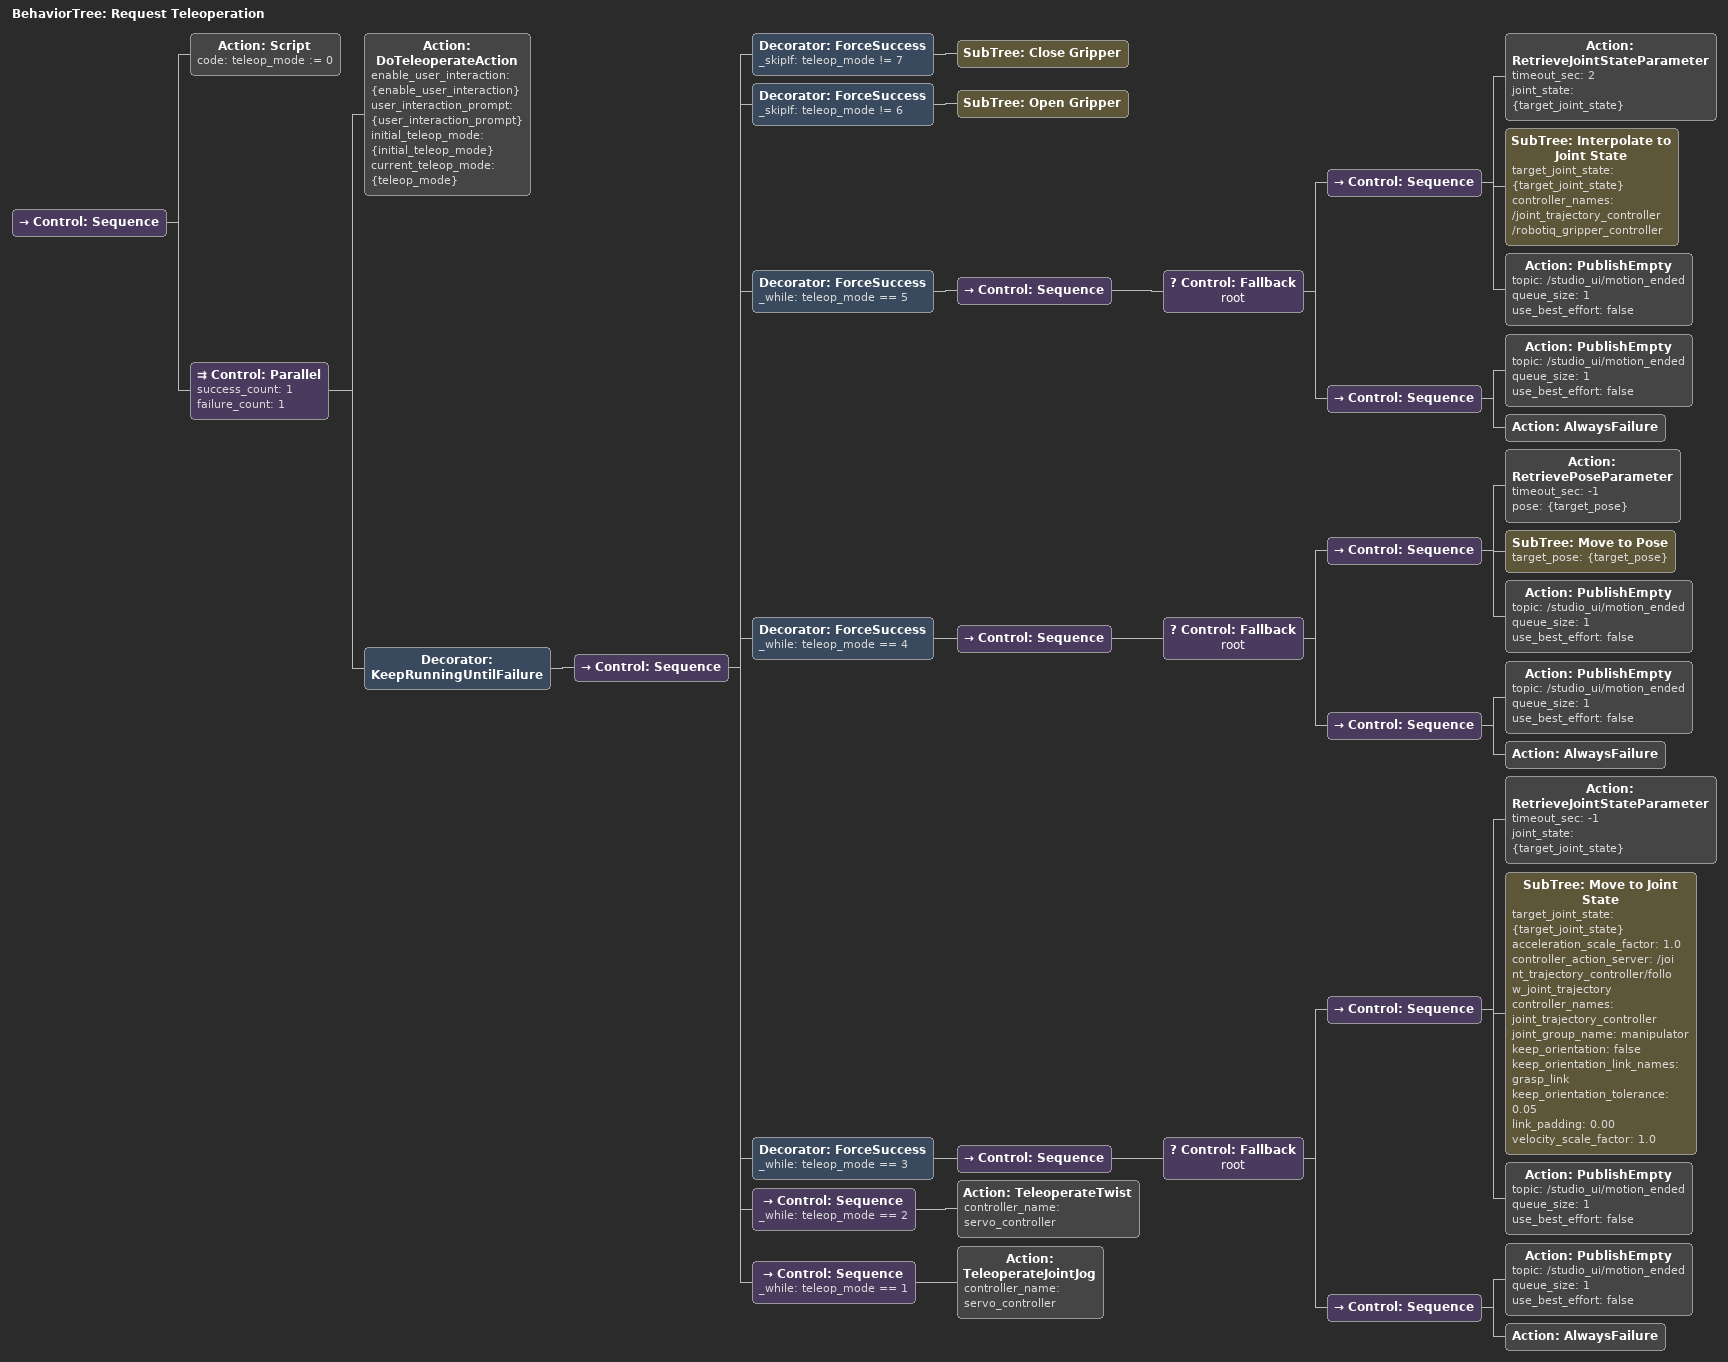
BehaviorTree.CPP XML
<?xml version='1.0' encoding='utf-8'?>
<root BTCPP_format="4" main_tree_to_execute="Request Teleoperation">
  <!--The integer value used here for teleoperation mode comes from the moveit_studio_sdk_msgs/TeleoperationMode ROS message.-->
  <BehaviorTree ID="Request Teleoperation" _description="Handles the different variations of teleoperation from the web UI, with the option of interactive user prompts and choosing the initial mode. Should be used as a subtree with port remapping as part of an another Objective." _hardcoded="false" enable_user_interaction="false" initial_teleop_mode="3">
    <Control ID="Sequence">
      <Action ID="Script" code="teleop_mode := 0"/>
      <Control ID="Parallel" success_count="1" failure_count="1">
        <Action ID="DoTeleoperateAction" enable_user_interaction="{enable_user_interaction}" user_interaction_prompt="{user_interaction_prompt}" initial_teleop_mode="{initial_teleop_mode}" current_teleop_mode="{teleop_mode}"/>
        <Decorator ID="KeepRunningUntilFailure">
          <Control ID="Sequence">
            <!--Closing and opening the gripper-->
            <Decorator ID="ForceSuccess" _skipIf="teleop_mode != 7">
              <SubTree ID="Close Gripper"/>
            </Decorator>
            <Decorator ID="ForceSuccess" _skipIf="teleop_mode != 6">
              <SubTree ID="Open Gripper"/>
            </Decorator>
            <!--Joint sliders interpolate to joint state-->
            <Decorator ID="ForceSuccess" _while="teleop_mode == 5">
              <Control ID="Sequence">
                <Control ID="Fallback" name="root">
                  <Control ID="Sequence">
                    <Action ID="RetrieveJointStateParameter" timeout_sec="2" joint_state="{target_joint_state}"/>
                    <SubTree ID="Interpolate to Joint State" target_joint_state="{target_joint_state}" controller_names="/joint_trajectory_controller /robotiq_gripper_controller"/>
                    <Action ID="PublishEmpty" topic="/studio_ui/motion_ended" queue_size="1" use_best_effort="false"/>
                  </Control>
                  <Control ID="Sequence">
                    <Action ID="PublishEmpty" topic="/studio_ui/motion_ended" queue_size="1" use_best_effort="false"/>
                    <Action ID="AlwaysFailure"/>
                  </Control>
                </Control>
              </Control>
            </Decorator>
            <!--Interactive markers move to pose-->
            <Decorator ID="ForceSuccess" _while="teleop_mode == 4">
              <Control ID="Sequence">
                <Control ID="Fallback" name="root">
                  <Control ID="Sequence">
                    <Action ID="RetrievePoseParameter" timeout_sec="-1" pose="{target_pose}"/>
                    <SubTree ID="Move to Pose" target_pose="{target_pose}"/>
                    <Action ID="PublishEmpty" topic="/studio_ui/motion_ended" queue_size="1" use_best_effort="false"/>
                  </Control>
                  <Control ID="Sequence">
                    <Action ID="PublishEmpty" topic="/studio_ui/motion_ended" queue_size="1" use_best_effort="false"/>
                    <Action ID="AlwaysFailure"/>
                  </Control>
                </Control>
              </Control>
            </Decorator>
            <!--Waypoint buttons move to joint state-->
            <Decorator ID="ForceSuccess" _while="teleop_mode == 3">
              <Control ID="Sequence">
                <Control ID="Fallback" name="root">
                  <Control ID="Sequence">
                    <Action ID="RetrieveJointStateParameter" timeout_sec="-1" joint_state="{target_joint_state}"/>
                    <SubTree ID="Move to Joint State" target_joint_state="{target_joint_state}" acceleration_scale_factor="1.0" controller_action_server="/joint_trajectory_controller/follow_joint_trajectory" controller_names="joint_trajectory_controller" joint_group_name="manipulator" keep_orientation="false" keep_orientation_link_names="grasp_link" keep_orientation_tolerance="0.05" link_padding="0.00" velocity_scale_factor="1.0"/>
                    <Action ID="PublishEmpty" topic="/studio_ui/motion_ended" queue_size="1" use_best_effort="false"/>
                  </Control>
                  <Control ID="Sequence">
                    <Action ID="PublishEmpty" topic="/studio_ui/motion_ended" queue_size="1" use_best_effort="false"/>
                    <Action ID="AlwaysFailure"/>
                  </Control>
                </Control>
              </Control>
            </Decorator>
            <!--Cartesian and joint jogging-->
            <Control ID="Sequence" _while="teleop_mode == 2">
              <Action ID="TeleoperateTwist" controller_name="servo_controller"/>
            </Control>
            <Control ID="Sequence" _while="teleop_mode == 1">
              <Action ID="TeleoperateJointJog" controller_name="servo_controller"/>
            </Control>
          </Control>
        </Decorator>
      </Control>
    </Control>
  </BehaviorTree>
</root>
